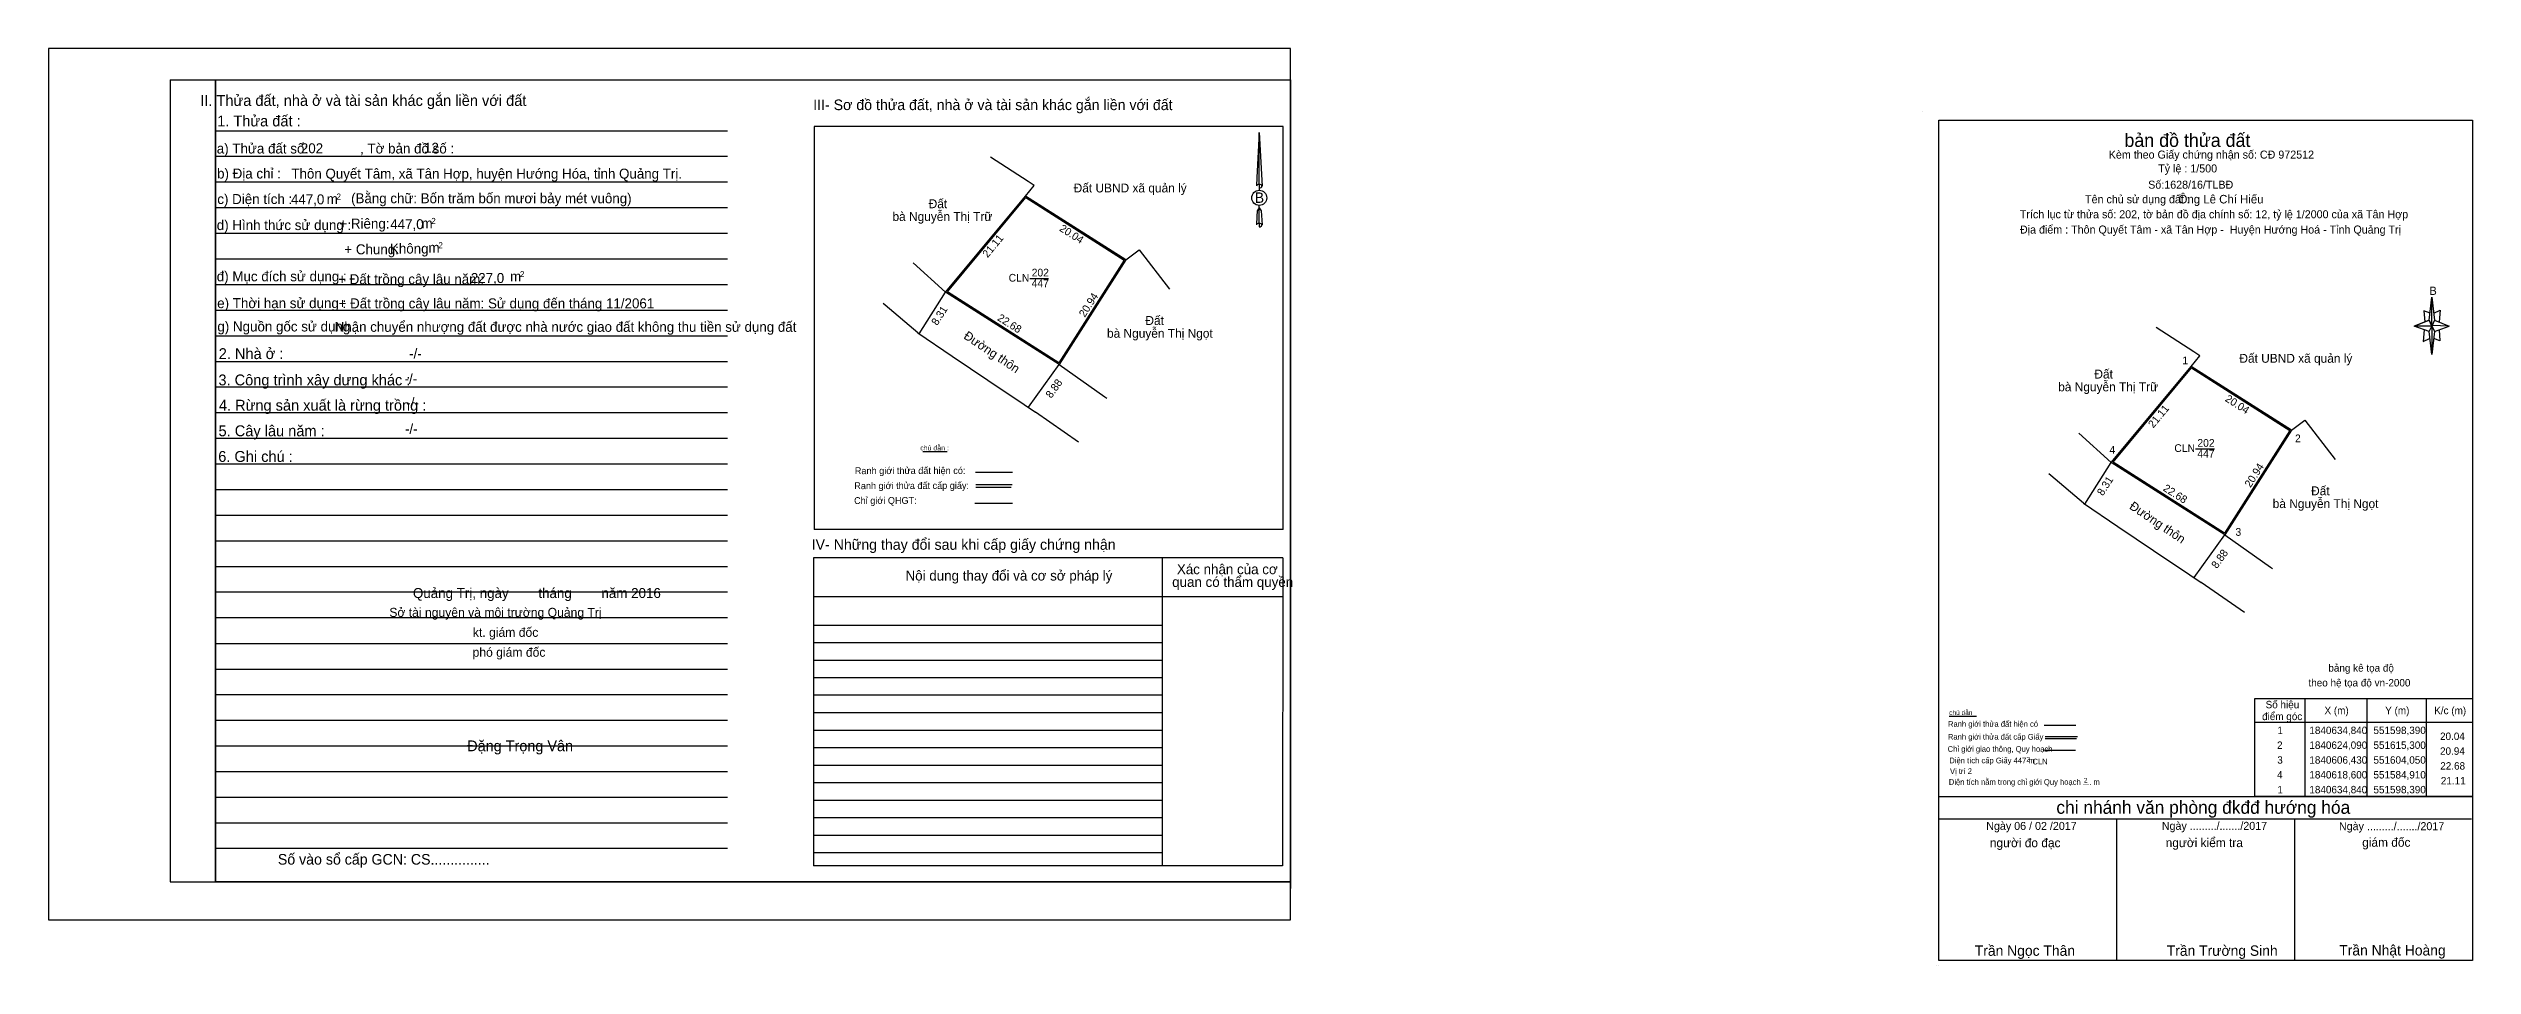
# Model space of a CAD drawing. Extents: x 550549 to 551729, y 1840514 to 1840697.
# Drawn here: x 550767.9 to 551176.8, y 1840518.5 to 1840673.2 of the extents above; entities that cross this region are included whole.
import ezdxf

# ---------------------------------------------------------------- set-up
doc = ezdxf.new("R2010")
doc.units = 0
for name, color, linetype in [('Level 1', 7, 'Continuous'), ('Level 10', 7, 'Continuous'), ('Level 12', 7, 'Continuous'), ('Level 16', 7, 'Continuous'), ('Level 17', 7, 'Continuous'), ('Level 18', 7, 'Continuous'), ('Level 2', 7, 'Continuous'), ('Level 20', 7, 'Continuous'), ('Level 23', 7, 'Continuous'), ('Level 28', 7, 'Continuous'), ('Level 34', 7, 'Continuous'), ('Level 5', 7, 'Continuous'), ('Level 63', 7, 'Continuous'), ('Level 7', 7, 'Continuous'), ('Level 9', 7, 'Continuous')]:
    doc.layers.add(name, color=color, linetype=linetype)

msp = doc.modelspace()

# ---------------------------------------------------------------- linework, layer by layer
at = {"layer": 'Level 1'}
for p, q in [((550788.41, 1840667.92), (550977.4, 1840667.92)), ((550788.41, 1840667.92), (550788.41, 1840532.63)), ((550796.07, 1840667.92), (550796.07, 1840532.63)), ((550796.07, 1840667.92), (550796.07, 1840532.63)), ((550977.4, 1840667.92), (550977.4, 1840531.5)), ((550796.15, 1840659.33), (550882.45, 1840659.33)), ((550796.15, 1840655.02), (550882.45, 1840655.02)), ((550796.15, 1840650.69), (550882.45, 1840650.69)), ((550796.15, 1840646.36), (550882.45, 1840646.36)), ((550796.15, 1840642.04), (550882.45, 1840642.04)), ((550796.15, 1840637.72), (550882.45, 1840637.72)), ((550796.15, 1840633.39), (550882.45, 1840633.39)), ((550796.15, 1840629.08), (550882.45, 1840629.08)), ((550796.15, 1840624.74), (550882.45, 1840624.74)), ((550796.15, 1840620.41), (550882.45, 1840620.41)), ((550796.15, 1840616.1), (550882.45, 1840616.1)), ((550796.15, 1840611.78), (550882.45, 1840611.78)), ((550796.15, 1840607.45), (550882.45, 1840607.45)), ((550796.15, 1840603.12), (550882.45, 1840603.12)), ((550796.15, 1840598.79), (550882.45, 1840598.79)), ((550796.15, 1840594.47), (550882.45, 1840594.47)), ((550796.15, 1840590.14), (550882.45, 1840590.14)), ((550796.15, 1840585.82), (550882.45, 1840585.82)), ((550796.15, 1840581.51), (550882.45, 1840581.51)), ((550796.15, 1840577.19), (550882.45, 1840577.19)), ((550796.15, 1840572.83), (550882.45, 1840572.83)), ((550796.15, 1840568.51), (550882.45, 1840568.51)), ((550796.15, 1840564.2), (550882.45, 1840564.2)), ((550796.15, 1840559.87), (550882.45, 1840559.87)), ((550796.15, 1840555.55), (550882.45, 1840555.55)), ((550796.15, 1840551.22), (550882.45, 1840551.22)), ((550796.15, 1840546.9), (550882.45, 1840546.9)), ((550796.15, 1840542.58), (550882.45, 1840542.58)), ((550796.15, 1840538.26), (550882.45, 1840538.26)), ((550788.41, 1840532.63), (550977.4, 1840532.63))]:
    msp.add_line(p, q, dxfattribs=at)
for points in [[(550767.88, 1840526.2), (550977.4, 1840526.2), (550977.4, 1840673.22), (550767.88, 1840673.22)], [(551129.33, 1840619.58), (551146.24, 1840608.83), (551134.99, 1840591.17), (551115.85, 1840603.34)], [(551129.37, 1840619.32), (551145.96, 1840608.77), (551134.93, 1840591.45), (551116.15, 1840603.39)]]:
    msp.add_lwpolyline(points, close=True, dxfattribs=at)
for points in [[(550796.07, 1840667.92), (550977.4, 1840667.92)], [(550796.07, 1840532.63), (550796.07, 1840667.92)], [(550977.4, 1840667.92), (550977.4, 1840532.63)], [(550977.4, 1840532.63), (550796.07, 1840532.63)]]:
    msp.add_lwpolyline(points, dxfattribs=at)
at = {"layer": 'Level 10'}
for p, q in [((551115.85, 1840603.34), (551129.33, 1840619.58)), ((551146.24, 1840608.83), (551129.33, 1840619.58)), ((551110.37, 1840608.33), (551115.85, 1840603.34)), ((551146.24, 1840608.83), (551134.99, 1840591.17)), ((551134.99, 1840591.17), (551115.85, 1840603.34)), ((551105.64, 1840601.18), (551105.32, 1840601.45)), ((551111.16, 1840596.49), (551105.64, 1840601.18)), ((551111.16, 1840596.49), (551116.96, 1840592.58)), ((551116.96, 1840592.58), (551126.05, 1840586.45)), ((551134.99, 1840591.17), (551142.71, 1840585.68)), ((551126.05, 1840586.45), (551127.19, 1840585.68)), ((551127.19, 1840585.68), (551131.03, 1840583.1)), ((551138.3, 1840578.05), (551131.03, 1840583.1)), ((551142.71, 1840585.68), (551143.04, 1840585.45))]:
    msp.add_line(p, q, dxfattribs=at)
for points in [[(551129.77, 1840622.03), (551123.43, 1840626.14)], [(551129.33, 1840619.58), (551130.79, 1840621.37), (551129.77, 1840622.03)], [(551146.24, 1840608.83), (551148.51, 1840610.48), (551153.64, 1840603.85)]]:
    msp.add_lwpolyline(points, dxfattribs=at)
at = {"layer": 'Level 16'}
msp.add_line((551093.11, 1840560.52), (551088.51, 1840560.52), dxfattribs=at)
at = {"layer": 'Level 2'}
for p, q in [((550955.73, 1840572.92), (550896.94, 1840572.92)), ((550955.74, 1840569.96), (550896.94, 1840569.96)), ((550955.74, 1840567.02), (550896.94, 1840567.02)), ((550955.75, 1840564.08), (550896.94, 1840564.08)), ((550955.75, 1840561.1), (550896.94, 1840561.1)), ((550955.75, 1840558.16), (550896.94, 1840558.16)), ((550955.75, 1840555.22), (550896.94, 1840555.22)), ((550955.75, 1840552.26), (550896.94, 1840552.26)), ((550955.76, 1840549.29), (550896.94, 1840549.29)), ((550955.77, 1840546.35), (550896.94, 1840546.35)), ((550955.77, 1840543.38), (550896.94, 1840543.38)), ((550955.77, 1840540.44), (550896.94, 1840540.44)), ((550955.77, 1840537.48), (550896.94, 1840537.48))]:
    msp.add_line(p, q, dxfattribs=at)
at = {"layer": 'Level 23'}
for p, q in [((551110.37, 1840608.33), (551115.85, 1840603.34)), ((551110.37, 1840608.33), (551115.85, 1840603.34)), ((551134.99, 1840591.17), (551115.85, 1840603.34)), ((551134.99, 1840591.17), (551115.85, 1840603.34)), ((551105.64, 1840601.18), (551105.32, 1840601.45)), ((551105.64, 1840601.18), (551105.32, 1840601.45)), ((551111.16, 1840596.49), (551105.64, 1840601.18)), ((551111.16, 1840596.49), (551105.64, 1840601.18)), ((551111.16, 1840596.49), (551116.96, 1840592.58)), ((551111.16, 1840596.49), (551116.96, 1840592.58)), ((551116.96, 1840592.58), (551126.05, 1840586.45)), ((551116.96, 1840592.58), (551126.05, 1840586.45)), ((551134.99, 1840591.17), (551142.71, 1840585.68)), ((551134.99, 1840591.17), (551142.71, 1840585.68)), ((551126.05, 1840586.45), (551127.19, 1840585.68)), ((551126.05, 1840586.45), (551127.19, 1840585.68)), ((551127.19, 1840585.68), (551131.03, 1840583.1)), ((551127.19, 1840585.68), (551131.03, 1840583.1))]:
    msp.add_line(p, q, dxfattribs=at)
at = {"layer": 'Level 28'}
for p, q in [((550934.26, 1840664.49), (550934.26, 1840664.49)), ((550897.02, 1840660.08), (550897.02, 1840592.04)), ((550976.16, 1840592.04), (550976.16, 1840660.08)), ((550976.16, 1840592.04), (550897.02, 1840592.04)), ((550976.1, 1840587.27), (550896.94, 1840587.27)), ((550896.94, 1840587.27), (550896.94, 1840535.29)), ((550955.73, 1840587.27), (550955.77, 1840535.29)), ((550976.1, 1840587.27), (550976.06, 1840535.29)), ((550976.07, 1840580.68), (550896.94, 1840580.68)), ((550955.73, 1840575.88), (550896.94, 1840575.88)), ((550976.06, 1840535.29), (550896.94, 1840535.29))]:
    msp.add_line(p, q, dxfattribs=at)
at = {"layer": 'Level 5'}
for p, q in [((551084.09, 1840662.52), (551084.09, 1840662.52)), ((551169.45, 1840627.37), (551169.95, 1840631.27)), ((551169.45, 1840627.37), (551166.95, 1840626.37)), ((551166.95, 1840626.37), (551169.45, 1840627.37)), ((551169.65, 1840628.57), (551168.55, 1840628.97)), ((551168.55, 1840628.97), (551168.75, 1840627.07)), ((551169.95, 1840626.37), (551169.45, 1840627.37)), ((551169.45, 1840627.37), (551170.35, 1840625.47)), ((551170.25, 1840628.57), (551171.35, 1840629.07)), ((551170.35, 1840627.37), (551172.85, 1840626.37)), ((551171.35, 1840629.07), (551171.15, 1840627.07)), ((551169.45, 1840625.47), (551166.95, 1840626.37)), ((551169.95, 1840626.37), (551166.95, 1840626.37)), ((551168.65, 1840625.77), (551168.45, 1840623.77)), ((551168.45, 1840623.77), (551169.55, 1840624.27)), ((551172.85, 1840626.37), (551169.95, 1840626.47)), ((551169.95, 1840626.47), (551169.95, 1840626.37)), ((551169.95, 1840626.37), (551170.35, 1840625.47)), ((551170.35, 1840625.47), (551169.95, 1840621.57)), ((551171.25, 1840623.87), (551170.25, 1840624.27)), ((551170.35, 1840625.47), (551172.85, 1840626.37)), ((551170.35, 1840625.47), (551172.85, 1840626.37)), ((551171.15, 1840625.77), (551171.25, 1840623.87)), ((551104.51, 1840559.02), (551109.89, 1840559.02)), ((551104.71, 1840557.1), (551110.15, 1840557.1)), ((551104.61, 1840554.81), (551109.83, 1840554.81)), ((551104.71, 1840556.78), (551109.97, 1840556.78)), ((551086.79, 1840547.02), (551176.79, 1840547.02)), ((551086.79, 1840543.22), (551176.59, 1840543.22)), ((551086.79, 1840543.22), (551176.59, 1840543.22)), ((551086.79, 1840543.22), (551176.59, 1840543.22)), ((551086.79, 1840519.32), (551086.79, 1840543.22)), ((551116.79, 1840519.32), (551116.79, 1840543.22)), ((551146.79, 1840519.32), (551146.79, 1840543.22)), ((551086.31, 1840518.55), (551086.31, 1840518.55)), ((551086.31, 1840518.55), (551086.31, 1840518.55)), ((551086.31, 1840518.55), (551086.31, 1840518.55)), ((551086.71, 1840518.48), (551086.71, 1840518.48)), ((551086.71, 1840518.48), (551086.71, 1840518.48)), ((551086.71, 1840518.48), (551086.71, 1840518.48)), ((551176.79, 1840519.32), (551086.79, 1840519.32))]:
    msp.add_line(p, q, dxfattribs=at)
for points in [[(551086.79, 1840661.12), (551176.79, 1840661.12), (551176.79, 1840519.32), (551086.79, 1840519.32)], [(551169.95, 1840631.27), (551170.35, 1840627.37), (551169.95, 1840626.37)], [(551169.95, 1840626.37), (551169.95, 1840621.57), (551169.45, 1840625.47)]]:
    msp.add_lwpolyline(points, close=True, dxfattribs=at)
at = {"layer": 'Level 63'}
for p, q in [((551111.39, 1840596.33), (551115.85, 1840603.34)), ((551130.07, 1840605.68), (551133.24, 1840605.65)), ((551129.84, 1840583.93), (551134.99, 1840591.17)), ((551148.49, 1840563.52), (551148.49, 1840547.02)), ((551158.99, 1840563.52), (551158.99, 1840547.02)), ((551168.99, 1840563.52), (551168.99, 1840547.02)), ((551140.09, 1840559.52), (551176.79, 1840559.52))]:
    msp.add_line(p, q, dxfattribs=at)
msp.add_lwpolyline([(551140.09, 1840563.52), (551176.79, 1840563.52), (551176.79, 1840547.02), (551140.09, 1840547.02)], close=True, dxfattribs=at)
at = {"layer": 'Level 7'}
for p, q in [((550976.16, 1840660.08), (550897.02, 1840660.08)), ((550972.11, 1840659.02), (550971.72, 1840651.43)), ((550972.11, 1840659.02), (550972.59, 1840650.01)), ((550972.11, 1840659.02), (550972.59, 1840650.01)), ((550972.11, 1840650.3), (550972.11, 1840659.02)), ((550972.11, 1840659.02), (550972.59, 1840650.01)), ((550971.72, 1840651.43), (550971.64, 1840650.03)), ((550919.21, 1840632.08), (550932.69, 1840648.32)), ((550949.6, 1840637.57), (550932.69, 1840648.32)), ((550972.11, 1840650.3), (550972.11, 1840649.96)), ((550972.11, 1840649.96), (550972.11, 1840649.71)), ((550972.11, 1840649.71), (550972.11, 1840649.34)), ((550972.11, 1840649.71), (550972.11, 1840649.34)), ((550972.11, 1840649.71), (550972.11, 1840649.34)), ((550972.59, 1840650.01), (550972.59, 1840650.03)), ((550971.72, 1840644.87), (550971.64, 1840643.48)), ((550971.76, 1840645.82), (550971.72, 1840644.87)), ((550972.11, 1840646.31), (550971.76, 1840645.82)), ((550972.11, 1840646.31), (550972.11, 1840646.72)), ((550972.11, 1840646.31), (550972.11, 1840646.72)), ((550972.11, 1840646.31), (550972.11, 1840646.72)), ((550972.11, 1840646.31), (550972.47, 1840645.82)), ((550972.11, 1840646.31), (550972.47, 1840645.82)), ((550972.11, 1840646.31), (550972.47, 1840645.82)), ((550972.11, 1840643.75), (550972.11, 1840646.31)), ((550972.11, 1840643.75), (550972.11, 1840643.41)), ((550972.11, 1840643.41), (550972.11, 1840643.14)), ((550972.47, 1840645.82), (550972.59, 1840643.46)), ((550972.47, 1840645.82), (550972.59, 1840643.46)), ((550972.47, 1840645.82), (550972.59, 1840643.46)), ((550972.59, 1840643.46), (550972.59, 1840643.48)), ((550913.73, 1840637.07), (550919.21, 1840632.08)), ((550913.73, 1840637.07), (550919.21, 1840632.08)), ((550913.73, 1840637.07), (550919.21, 1840632.08)), ((550949.6, 1840637.57), (550938.35, 1840619.91)), ((550914.75, 1840625.07), (550919.21, 1840632.08)), ((550938.35, 1840619.91), (550919.21, 1840632.08)), ((550938.35, 1840619.91), (550919.21, 1840632.08)), ((550938.35, 1840619.91), (550919.21, 1840632.08)), ((550933.43, 1840634.42), (550936.6, 1840634.39)), ((550909, 1840629.92), (550908.68, 1840630.19)), ((550909, 1840629.92), (550908.68, 1840630.19)), ((550909, 1840629.92), (550908.68, 1840630.19)), ((550914.52, 1840625.23), (550909, 1840629.92)), ((550914.52, 1840625.23), (550909, 1840629.92)), ((550914.52, 1840625.23), (550909, 1840629.92)), ((550914.52, 1840625.23), (550920.32, 1840621.32)), ((550914.52, 1840625.23), (550920.32, 1840621.32)), ((550914.52, 1840625.23), (550920.32, 1840621.32)), ((550920.32, 1840621.32), (550929.41, 1840615.19)), ((550920.32, 1840621.32), (550929.41, 1840615.19)), ((550920.32, 1840621.32), (550929.41, 1840615.19)), ((550933.2, 1840612.67), (550938.35, 1840619.91)), ((550938.35, 1840619.91), (550946.07, 1840614.42)), ((550938.35, 1840619.91), (550946.07, 1840614.42)), ((550938.35, 1840619.91), (550946.07, 1840614.42)), ((550929.41, 1840615.19), (550930.55, 1840614.42)), ((550929.41, 1840615.19), (550930.55, 1840614.42)), ((550929.41, 1840615.19), (550930.55, 1840614.42)), ((550930.55, 1840614.42), (550934.39, 1840611.84)), ((550930.55, 1840614.42), (550934.39, 1840611.84)), ((550930.55, 1840614.42), (550934.39, 1840611.84)), ((550946.07, 1840614.42), (550946.4, 1840614.19)), ((550941.66, 1840606.79), (550934.39, 1840611.84)), ((550924.31, 1840599.62), (550930.43, 1840599.62)), ((550924.31, 1840599.17), (550930.29, 1840599.17)), ((550924.31, 1840599.17), (550930.29, 1840599.17)), ((550924.12, 1840596.5), (550930.5, 1840596.5))]:
    msp.add_line(p, q, dxfattribs=at)
for points in [[(550933.13, 1840650.77), (550926.79, 1840654.88)], [(550932.69, 1840648.32), (550934.15, 1840650.11), (550933.13, 1840650.77)], [(550949.6, 1840637.57), (550951.87, 1840639.22), (550957, 1840632.59)]]:
    msp.add_lwpolyline(points, dxfattribs=at)
for points in [[(550932.69, 1840648.32), (550949.6, 1840637.57), (550938.35, 1840619.91), (550919.21, 1840632.08)], [(550932.73, 1840648.06), (550949.32, 1840637.51), (550938.29, 1840620.19), (550919.51, 1840632.13)]]:
    msp.add_lwpolyline(points, close=True, dxfattribs=at)
msp.add_ellipse((550972.12, 1840648.01), major_axis=(0, 1.28), ratio=0.983453, dxfattribs=at)
for centre, start_param, end_param in [((550972.12, 1840649.99), 1.570796, 3.074452), ((550972.12, 1840649.99), 0.067141, 1.570796), ((550972.12, 1840649.99), 4.712389, 6.283185), ((550972.12, 1840643.43), 2.491069, 3.074278), ((550972.12, 1840643.43), 1.570796, 2.491069), ((550972.12, 1840643.43), 0.067141, 1.570796), ((550972.12, 1840643.43), 4.712389, 6.283185)]:
    msp.add_ellipse(centre, major_axis=(0.463, 0), ratio=0.655448, start_param=start_param, end_param=end_param, dxfattribs=at)
at = {"layer": 'Level 9'}
for p, q in [((550915.37, 1840605.19), (550919.48, 1840605.23)), ((550924.25, 1840601.7), (550930.48, 1840601.7))]:
    msp.add_line(p, q, dxfattribs=at)

# ---------------------------------------------------------------- texts
at = {"layer": 'Level 1'}
for s, p in [('CLN', (551126.49, 1840605.14)), ('202', (551130.38, 1840606.01)), ('447', (551130.37, 1840604.2))]:
    msp.add_text(s, height=1.3, dxfattribs=at).set_placement(p)
at = {"layer": 'Level 12'}
for s, height, p in [('+ Đất trồng cây lâu năm: Sử dụng đến tháng 11/2061', 1.683, (550816.82, 1840629.37)), ('Nhận chuyển nhượng đất được nhà nước giao đất không thu tiền sử dụng đất', 1.68, (550816.16, 1840625.41))]:
    msp.add_text(s, height=height, dxfattribs=at).set_placement(p)
at = {"layer": 'Level 16'}
for p in [(551101.53, 1840552.88), (551111.23, 1840549.34)]:
    msp.add_text('2', height=0.8, dxfattribs=at).set_placement(p)
at = {"layer": 'Level 17'}
msp.add_text('(Bằng chữ: Bốn trăm bốn mươi bảy mét vuông)', height=1.68, dxfattribs=at).set_placement((550818.93, 1840647.1))
at = {"layer": 'Level 18'}
for s, height, p in [('II. Thửa đất, nhà ở và tài sản khác gắn liền với đất', 1.8378, (550793.49, 1840663.53)), ('1. Thửa đất :', 1.8378, (550796.34, 1840660.07)), ('a) Thửa đất số:              , Tờ bản đồ số : ', 1.6845, (550796.27, 1840655.5)), ('202', 1.68, (550810.46, 1840655.54)), ('12', 1.68, (550831.24, 1840655.62)), ('b) Địa chỉ : ', 1.6845, (550796.32, 1840651.28)), ('Thôn Quyết Tâm, xã Tân Hợp, huyện Hướng Hóa, tỉnh Quảng Trị.', 1.68, (550808.86, 1840651.26)), ('c) Diện tích :                                                   ', 1.6845, (550796.36, 1840646.97)), ('447,0', 1.68, (550808.79, 1840646.92)), (' m', 1.685, (550814.19, 1840646.99)), ('2', 1.02, (550816.46, 1840647.72)), ('d) Hình thức sử dụng :', 1.6845, (550796.27, 1840642.58)), ('+ Riêng: ', 1.685, (550816.95, 1840642.83)), ('447,0', 1.68, (550825.54, 1840642.73)), (' m', 1.685, (550830.17, 1840642.88)), ('2', 1.02, (550832.45, 1840643.61)), ('       + Chung:', 1.6845, (550813.41, 1840638.49)), ('Không', 1.685, (550825.48, 1840638.62)), (' m', 1.685, (550831.35, 1840638.78)), ('2', 1.02, (550833.65, 1840639.51)), ('đ) Mục đích sử dụng :', 1.6845, (550796.27, 1840633.93)), ('+ Đất trồng cây lâu năm:', 1.6845, (550816.75, 1840633.45)), ('227,0', 1.683, (550839.12, 1840633.65)), (' m', 1.685, (550845.12, 1840633.91)), ('2', 1.02, (550847.41, 1840634.64)), ('e) Thời hạn sử dụng :', 1.6845, (550796.34, 1840629.41)), ('g) Nguồn gốc sử dụng :', 1.6845, (550796.37, 1840625.47)), ('2. Nhà ở :', 1.838, (550796.6, 1840620.81)), ('3. Công trình xây dựng khác :', 1.8378, (550796.55, 1840616.37)), ('4. Rừng sản xuất là rừng trồng :', 1.8378, (550796.63, 1840612.1)), ('5. Cây lâu năm :', 1.8378, (550796.57, 1840607.79)), ('6. Ghi chú :', 1.8378, (550796.52, 1840603.46)), ('Quảng Trị, ngày        tháng        năm 2016', 1.6844, (550829.36, 1840580.49)), ('Sở tài nguyên và môi trường Quảng Trị', 1.5313, (550825.38, 1840577.3)), ('kt. giám đốc', 1.5313, (550839.47, 1840573.94)), ('phó giám đốc', 1.5313, (550839.42, 1840570.58)), ('Số vào sổ cấp GCN: CS...............', 1.7865, (550806.57, 1840535.51))]:
    msp.add_text(s, height=height, dxfattribs=at).set_placement(p)
at = {"layer": 'Level 20'}
msp.add_text('Đặng Trọng Vân', height=1.8192, dxfattribs=at).set_placement((550838.52, 1840554.64))
at = {"layer": 'Level 28'}
for s, height, p in [('III- Sơ đồ thửa đất, nhà ở và tài sản khác gắn liền với đất', 1.7867, (550896.88, 1840662.82)), ('-/-', 1.685, (550828.72, 1840620.91)), ('-/-', 1.685, (550827.95, 1840616.64)), ('-/-', 1.685, (550828.24, 1840612.61)), ('-/-', 1.685, (550828.02, 1840608.19)), ('IV- Những thay đổi sau khi cấp giấy chứng nhận', 1.7867, (550896.62, 1840588.63)), ('Xác nhận của cơ', 1.6845, (550958.23, 1840584.51)), ('Nội dung thay đổi và cơ sở pháp lý', 1.6845, (550912.46, 1840583.44)), (' quan có thẩm quyền', 1.6845, (550956.81, 1840582.36))]:
    msp.add_text(s, height=height, dxfattribs=at).set_placement(p)
at = {"layer": 'Level 34'}
msp.add_text('Ông Lê Chí Hiếu', height=1.44, dxfattribs=at).set_placement((551127.2, 1840647.07))
at = {"layer": 'Level 5'}
for s, height, p in [('Kèm theo Giấy chứng nhận số: CĐ 972512', 1.35, (551115.43, 1840654.64)), ('bản đồ thửa đất', 2.25, (551118.07, 1840656.61)), ('Tỷ lệ : 1/500', 1.35, (551123.77, 1840652.3)), ('Tên chủ sử dụng đất :', 1.35, (551111.43, 1840647.1)), ('Số:1628/16/TLBĐ', 1.35, (551122.08, 1840649.56)), ('Địa điểm : Thôn Quyết Tâm - xã Tân Hợp -  Huyện Hướng Hoá - Tỉnh Quảng Trị ', 1.35, (551100.45, 1840641.99)), ('Trích lục từ thửa số: 202, tờ bản đồ địa chính số: 12, tỷ lệ 1/2000 của xã Tân Hợp', 1.35, (551100.43, 1840644.57)), ('B', 1.38, (551169.53, 1840631.64)), ('bảng kê tọa độ', 1.25, (551152.47, 1840568.07)), ('theo hệ tọa độ vn-2000', 1.25, (551149.12, 1840565.57)), ('chú dẫn', 0.8, (551088.51, 1840560.76)), ('Ranh giới thửa đất cấp Giấy', 0.96, (551088.29, 1840556.6)), ('Ranh giới thửa đất hiện có ', 0.96, (551088.31, 1840558.76)), ('Chỉ giới giao thông, Quy hoạch', 0.96, (551088.25, 1840554.54)), ('Diện tích cấp Giấy 447 m', 0.96, (551088.53, 1840552.6)), ('CLN', 0.96, (551102.56, 1840552.41)), ('Diện tích nằm trong chỉ giới Quy hoạch .... m', 0.96, (551088.45, 1840548.97)), ('Vị trí 2', 0.96, (551088.64, 1840550.8)), ('chi nhánh văn phòng đkđđ hướng hóa', 2.187, (551106.59, 1840544.08)), ('Ngày 06 / 02 /2017', 1.35, (551094.76, 1840541.36)), ('Ngày ........./......./2017', 1.35, (551124.38, 1840541.37)), ('Ngày ........./......./2017', 1.35, (551154.26, 1840541.32)), ('người đo đạc', 1.5, (551095.37, 1840538.44)), ('người kiểm tra', 1.5, (551125.03, 1840538.46)), ('giám đốc', 1.5, (551158.18, 1840538.52)), ('Trần Ngọc Thân', 1.75, (551092.83, 1840520.12)), ('Trần Trường Sinh', 1.75, (551125.21, 1840520.12)), ('Trần Nhật Hoàng', 1.75, (551154.31, 1840520.18))]:
    msp.add_text(s, height=height, dxfattribs=at).set_placement(p)
at = {"layer": 'Level 63'}
for s, height, p in [('Đất', 1.5, (551113, 1840617.53)), (' 1', 1.3, (551127.36, 1840619.93)), ('Đất UBND xã quản lý', 1.5, (551137.46, 1840620.19)), ('bà Nguyễn Thị Trữ', 1.5, (551106.9, 1840615.37)), (' 4', 1.3, (551115.06, 1840604.85)), (' 2', 1.3, (551146.36, 1840606.78)), ('Đất ', 1.5, (551149.56, 1840597.83)), ('bà Nguyễn Thị Ngọt', 1.5, (551143.08, 1840595.67)), (' 3', 1.3, (551136.32, 1840590.99)), ('điểm góc', 1.25, (551141.29, 1840559.89)), ('Số hiệu', 1.25, (551141.89, 1840561.89)), ('X (m)', 1.25, (551151.82, 1840560.89)), ('Y (m)', 1.25, (551162.06, 1840560.89)), ('K/c (m)', 1.25, (551170.33, 1840560.89)), (' 1', 1.25, (551143.42, 1840557.54)), ('1840634,840', 1.25, (551149.27, 1840557.54)), ('551598,390', 1.25, (551160.08, 1840557.54)), ('20.04', 1.25, (551171.31, 1840556.54)), (' 2', 1.25, (551143.35, 1840555.04)), (' 3', 1.25, (551143.39, 1840552.54)), ('1840624,090', 1.25, (551149.27, 1840555.04)), ('1840606,430', 1.25, (551149.27, 1840552.54)), ('551615,300', 1.25, (551160.08, 1840555.04)), ('551604,050', 1.25, (551160.08, 1840552.54)), ('20.94', 1.25, (551171.31, 1840554.04)), (' 4', 1.25, (551143.35, 1840550.04)), ('1840618,600', 1.25, (551149.27, 1840550.04)), ('551584,910', 1.25, (551160.08, 1840550.04)), ('22.68', 1.25, (551171.35, 1840551.54)), ('21.11', 1.25, (551171.45, 1840549.04)), (' 1', 1.25, (551143.42, 1840547.54)), ('1840634,840', 1.25, (551149.27, 1840547.54)), ('551598,390', 1.25, (551160.08, 1840547.54))]:
    msp.add_text(s, height=height, dxfattribs=at).set_placement(p)
for s, height, rotation, p in [('20.04', 1.3, 327.5551, (551134.94, 1840613.8)), ('21.11', 1.3, 50.3057, (551122.94, 1840609.08)), ('20.94', 1.3, 57.5015, (551139.34, 1840599.03)), ('8.31', 1.3, 57.5341, (551114.44, 1840597.64)), ('22.68', 1.3, 327.5501, (551124.47, 1840598.7)), ('Đường thôn', 1.5, 326.0056, (551118.77, 1840595.65)), ('8.88', 1.3, 54.5748, (551133.68, 1840585.36))]:
    msp.add_text(s, height=height, rotation=rotation, dxfattribs=at).set_placement(p)
at = {"layer": 'Level 7'}
for s, height, p in [('Đất', 1.5, (550916.36, 1840646.27)), ('Đất UBND xã quản lý', 1.5, (550940.82, 1840648.93)), ('B', 1.76, (550971.37, 1840647.17)), ('bà Nguyễn Thị Trữ', 1.5, (550910.26, 1840644.11)), ('CLN', 1.3, (550929.85, 1840633.88)), ('202', 1.3, (550933.74, 1840634.75)), ('447', 1.3, (550933.73, 1840632.94)), ('Đất ', 1.5, (550952.92, 1840626.57)), ('bà Nguyễn Thị Ngọt', 1.5, (550946.44, 1840624.41))]:
    msp.add_text(s, height=height, dxfattribs=at).set_placement(p)
for s, height, rotation, p in [('20.04', 1.3, 327.5551, (550938.3, 1840642.54)), ('21.11', 1.3, 50.3057, (550926.3, 1840637.82)), ('20.94', 1.3, 57.5015, (550942.7, 1840627.77)), ('8.31', 1.3, 57.5341, (550917.8, 1840626.38)), ('22.68', 1.3, 327.5501, (550927.83, 1840627.44)), ('Đường thôn', 1.5, 326.0056, (550922.13, 1840624.39)), ('8.88', 1.3, 54.5748, (550937.04, 1840614.1)), ('Ranh giới thửa đất hiện có:', 1.1526, 0.1352, (550903.9, 1840601.39)), ('Ranh giới thửa đất cấp giấy:', 1.1475, 0.1352, (550903.81, 1840598.86)), ('Chỉ giới QHGT:', 1.1475, 0.1352, (550903.78, 1840596.36))]:
    msp.add_text(s, height=height, rotation=rotation, dxfattribs=at).set_placement(p)
at = {"layer": 'Level 9'}
msp.add_text('chú dẫn :', height=0.848, rotation=359.9742, dxfattribs=at).set_placement((550914.94, 1840605.4))

doc.saveas('drawing.dxf')
